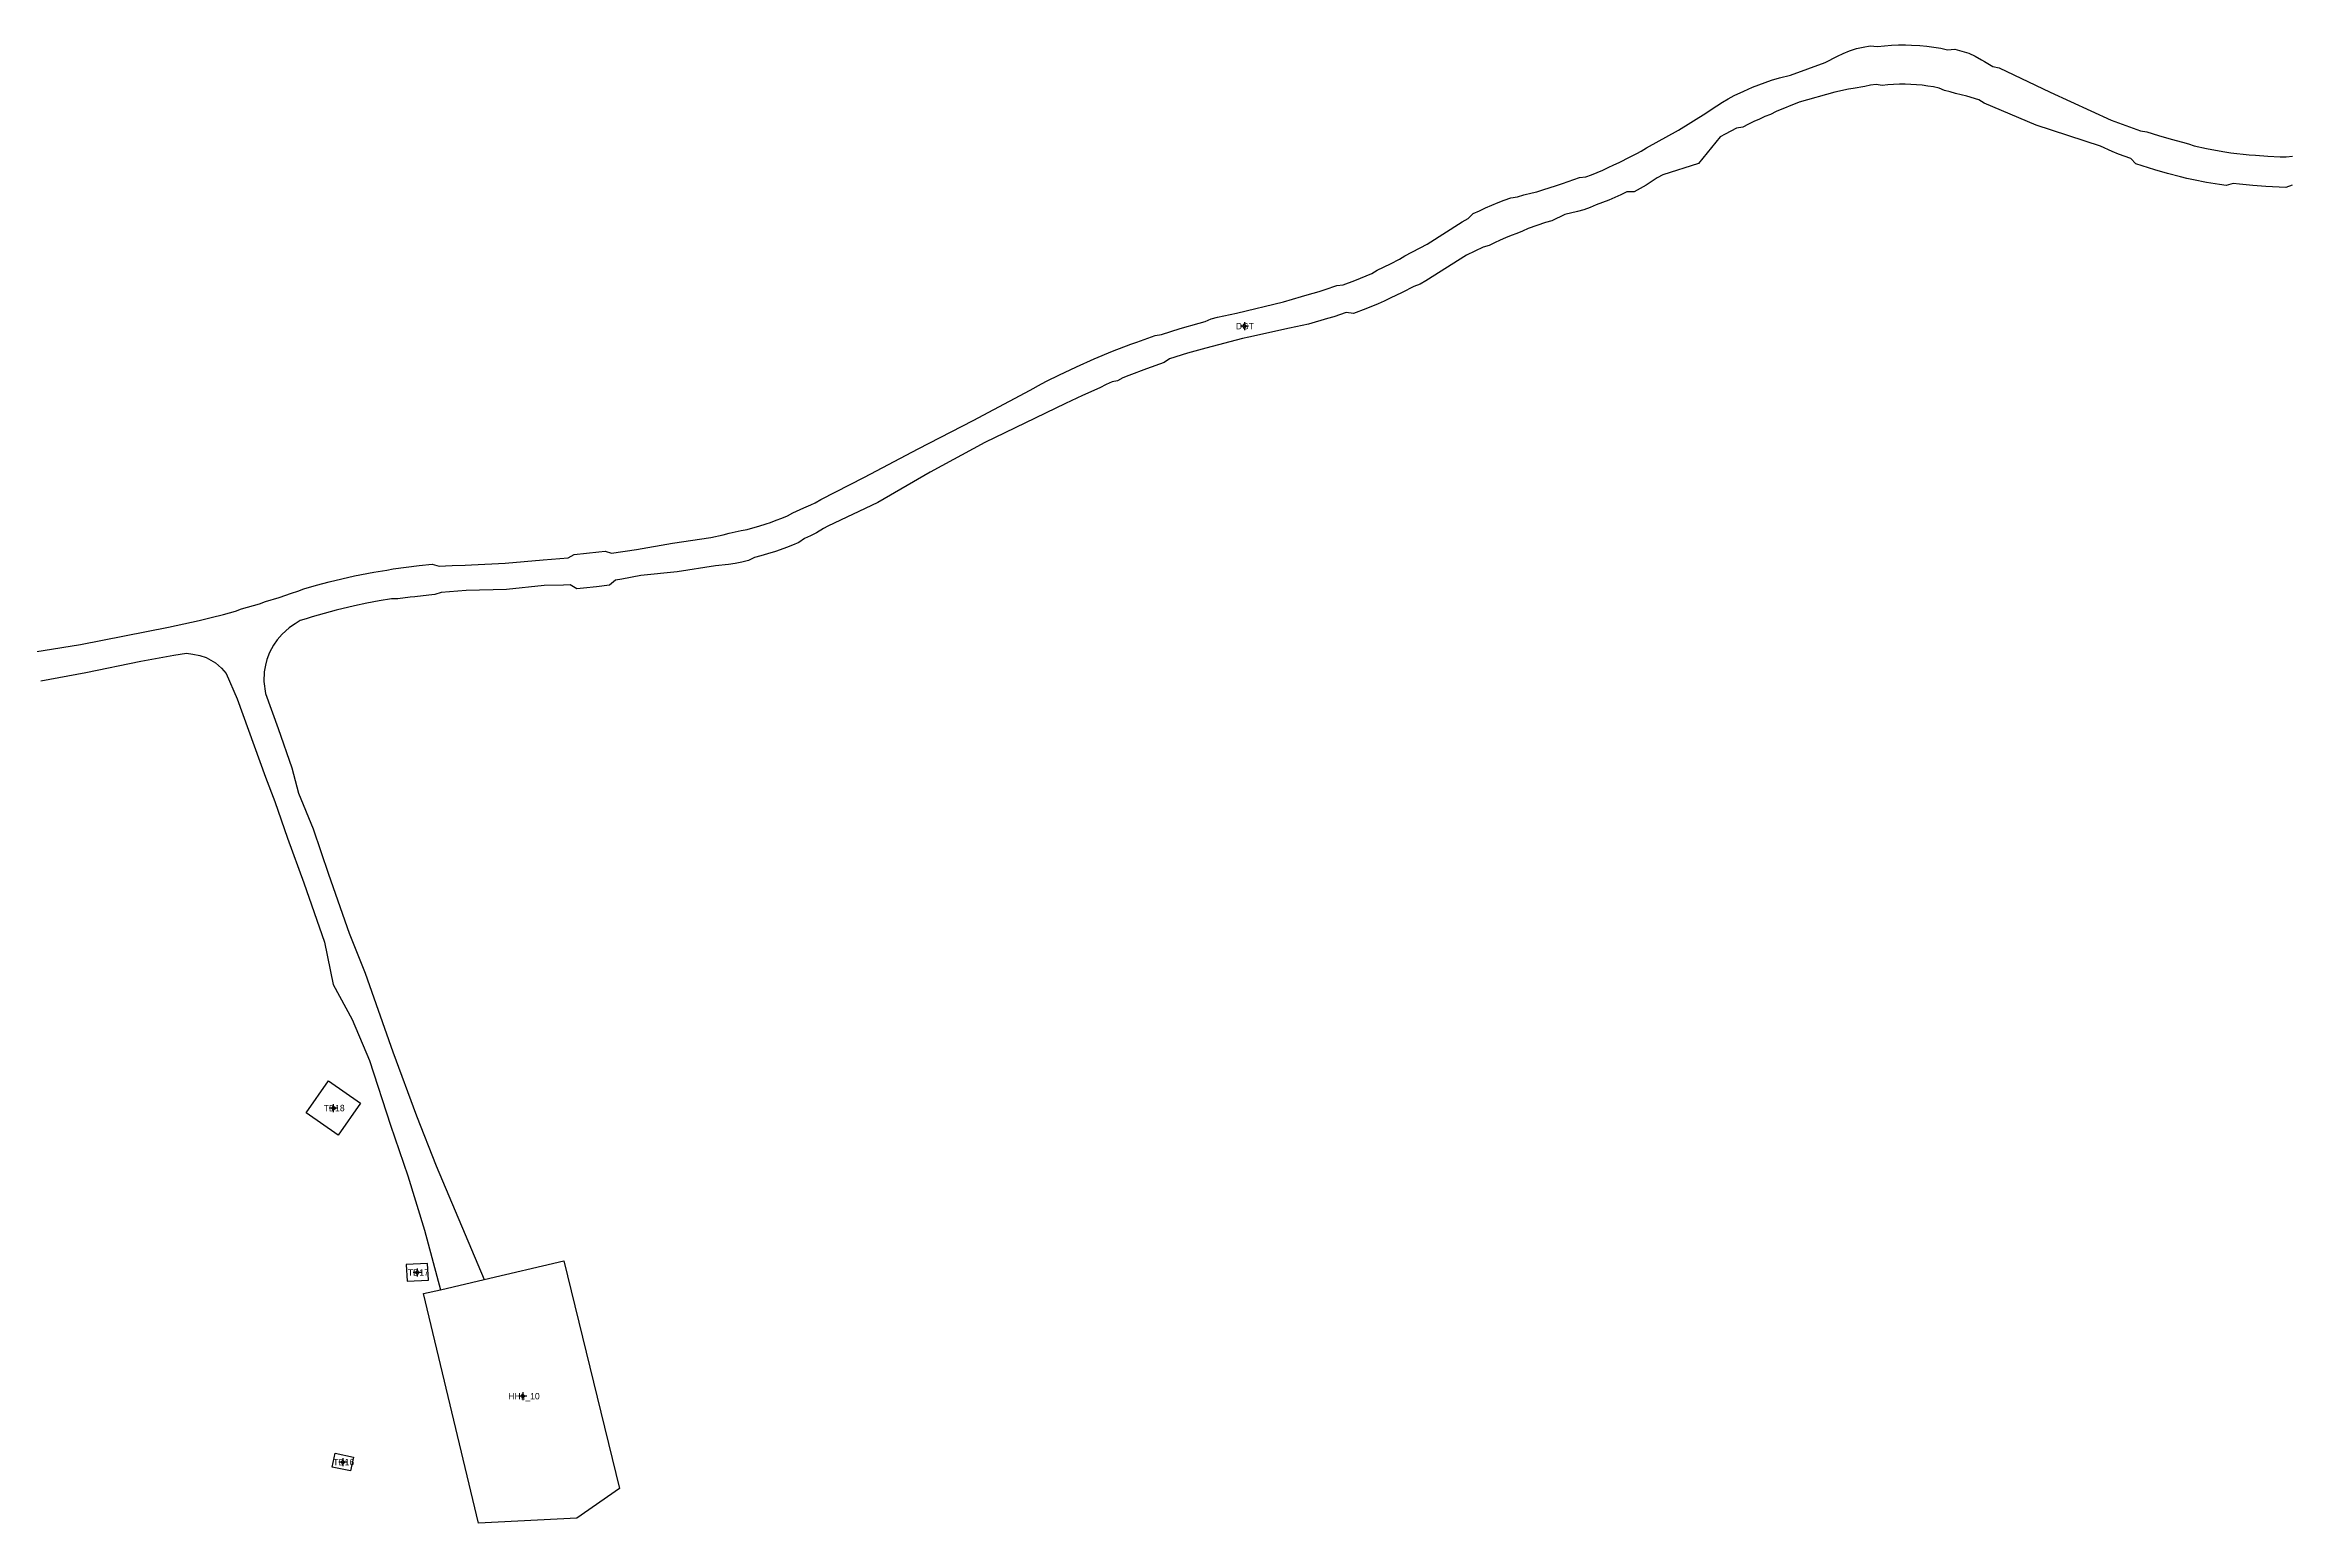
# Model space of a CAD drawing. Extents: x 543554 to 548996, y 1840763 to 1844578.
# Drawn here: x 547592 to 548294, y 1841784 to 1842247 of the extents above; entities that cross this region are included whole.
import ezdxf

# ---------------------------------------------------------------- set-up
doc = ezdxf.new("R2010")
doc.units = 0
for name, color, linetype in [('Level 11', 7, 'Continuous'), ('Level 16', 7, 'Continuous'), ('Level 30', 7, 'Continuous')]:
    doc.layers.add(name, color=color, linetype=linetype)

msp = doc.modelspace()

# ---------------------------------------------------------------- linework, layer by layer
at = {"layer": 'Level 11'}
for p, q in [((547966.45, 1842158.64), (547965.83, 1842158.64)), ((547967.08, 1842159.27), (547966.45, 1842158.64)), ((547966.45, 1842158.64), (547967.08, 1842158.02)), ((547967.08, 1842159.89), (547967.08, 1842159.27)), ((547967.7, 1842158.64), (547967.08, 1842159.27)), ((547967.08, 1842158.02), (547967.7, 1842158.64)), ((547967.08, 1842158.02), (547967.08, 1842157.39)), ((547968.33, 1842158.64), (547967.7, 1842158.64)), ((547681.68, 1841914.12), (547681.05, 1841914.12)), ((547682.3, 1841914.75), (547681.68, 1841914.12)), ((547681.68, 1841914.12), (547682.3, 1841913.5)), ((547682.3, 1841915.37), (547682.3, 1841914.75)), ((547682.93, 1841914.12), (547682.3, 1841914.75)), ((547682.3, 1841913.5), (547682.93, 1841914.12)), ((547682.3, 1841913.5), (547682.3, 1841912.87)), ((547683.55, 1841914.12), (547682.93, 1841914.12)), ((547707.93, 1841862.71), (547707.3, 1841862.71)), ((547708.55, 1841863.34), (547707.93, 1841862.71)), ((547707.93, 1841862.71), (547708.55, 1841862.09)), ((547708.55, 1841863.96), (547708.55, 1841863.34)), ((547709.18, 1841862.71), (547708.55, 1841863.34)), ((547708.55, 1841862.09), (547709.18, 1841862.71)), ((547708.55, 1841862.09), (547708.55, 1841861.46)), ((547709.8, 1841862.71), (547709.18, 1841862.71)), ((547741.5, 1841825.25), (547741.5, 1841824.63)), ((547740.87, 1841824), (547740.25, 1841824)), ((547741.5, 1841824.63), (547740.87, 1841824)), ((547740.87, 1841824), (547741.5, 1841823.38)), ((547742.12, 1841824), (547741.5, 1841824.63)), ((547741.5, 1841823.38), (547742.12, 1841824)), ((547741.5, 1841823.38), (547741.5, 1841822.75)), ((547742.75, 1841824), (547742.12, 1841824)), ((547685.27, 1841804.04), (547684.64, 1841803.41)), ((547685.27, 1841804.66), (547685.27, 1841804.04)), ((547685.89, 1841803.41), (547685.27, 1841804.04)), ((547684.64, 1841803.41), (547684.02, 1841803.41)), ((547684.64, 1841803.41), (547685.27, 1841802.79)), ((547685.27, 1841802.79), (547685.89, 1841803.41)), ((547685.27, 1841802.79), (547685.27, 1841802.16)), ((547686.52, 1841803.41), (547685.89, 1841803.41))]:
    msp.add_line(p, q, dxfattribs=at)
for centre in [(547967.08, 1842158.64), (547682.3, 1841914.12), (547708.55, 1841862.71), (547741.5, 1841824), (547685.27, 1841803.41)]:
    msp.add_circle(centre, 0.15, dxfattribs=at)
at = {"layer": 'Level 30'}
msp.add_line((547715.79, 1841857.32), (547729.46, 1841860.51), dxfattribs=at)
for points in [[(547583.2, 1842055.81), (547603.27, 1842059.05), (547630.76, 1842064.46), (547640.36, 1842066.6), (547644.16, 1842067.51), (547647.95, 1842068.46), (547651.72, 1842069.52), (547653.56, 1842070.18), (547659.22, 1842071.84), (547661.11, 1842072.5), (547665.42, 1842073.75), (547669.24, 1842075.11), (547671.18, 1842075.76), (547673.09, 1842076.51), (547677.03, 1842077.63), (547680.98, 1842078.67), (547684.96, 1842079.63), (547688.96, 1842080.51), (547694.99, 1842081.68), (547699.03, 1842082.36), (547701.04, 1842082.74), (547705.1, 1842083.3), (547709.16, 1842083.78), (547713.24, 1842084.17), (547715.34, 1842083.54), (547717.38, 1842083.69), (547719.41, 1842083.78), (547723.46, 1842083.86), (547725.46, 1842084), (547736.06, 1842084.5), (547747.84, 1842085.59), (547755.69, 1842086.18), (547757.56, 1842087.24), (547761.44, 1842087.6), (547765.3, 1842088.03), (547767.23, 1842088.28), (547769.28, 1842087.68), (547777.11, 1842088.73), (547788.34, 1842090.76), (547800.32, 1842092.53), (547804.16, 1842093.41), (547806.01, 1842093.88), (547807.88, 1842094.28), (547809.73, 1842094.71), (547811.62, 1842095.01), (547813.46, 1842095.52), (547815.29, 1842096.07), (547817.58, 1842096.8), (547818.92, 1842097.27), (547820.71, 1842097.92), (547822.49, 1842098.61), (547824.26, 1842099.33), (547825.93, 1842100.27), (547829.4, 1842101.84), (547831.59, 1842102.8), (547832.96, 1842103.42), (547834.69, 1842104.43), (547848.35, 1842111.44), (547865.06, 1842120.23), (547882.32, 1842129.12), (547900.09, 1842138.57), (547903.62, 1842140.54), (547905.42, 1842141.49), (547909.05, 1842143.32), (547914.58, 1842145.92), (547920.17, 1842148.38), (547925.8, 1842150.75), (547931.54, 1842152.95), (547933.41, 1842153.64), (547939.18, 1842155.65), (547941.2, 1842156.02), (547947.02, 1842157.84), (547952.89, 1842159.52), (547954.85, 1842160.05), (547956.73, 1842160.92), (547958.7, 1842161.42), (547960.69, 1842161.87), (547964.65, 1842162.68), (547979.25, 1842166.27), (547984.9, 1842167.85), (547986.74, 1842168.43), (547990.46, 1842169.51), (547992.35, 1842170.09), (547995.97, 1842171.3), (547997.95, 1842171.52), (548001.58, 1842172.89), (548005.17, 1842174.36), (548006.95, 1842175.13), (548008.61, 1842176.15), (548012.74, 1842178.11), (548015.57, 1842179.55), (548017.19, 1842180.62), (548024.17, 1842184.24), (548035.16, 1842191.29), (548036.99, 1842192.33), (548038.61, 1842193.8), (548040.52, 1842194.72), (548042.44, 1842195.61), (548044.42, 1842196.47), (548046.35, 1842197.26), (548048.32, 1842198.02), (548050.31, 1842198.75), (548052.43, 1842199.08), (548054.46, 1842199.67), (548057.03, 1842200.28), (548058.5, 1842200.61), (548060.4, 1842201.23), (548064.65, 1842202.56), (548066.53, 1842203.21), (548070.08, 1842204.5), (548071.87, 1842205.1), (548073.82, 1842205.27), (548075.59, 1842205.95), (548077.34, 1842206.67), (548079.08, 1842207.41), (548080.8, 1842208.2), (548082.51, 1842209.02), (548084.26, 1842209.77), (548087.62, 1842211.53), (548089.74, 1842212.6), (548091.07, 1842213.3), (548092.74, 1842214.41), (548102.79, 1842219.86), (548111.31, 1842225.25), (548112.98, 1842226.38), (548114.73, 1842227.54), (548116.53, 1842228.62), (548118.31, 1842229.76), (548120.18, 1842230.71), (548123.15, 1842232.12), (548125.92, 1842233.33), (548127.86, 1842234.13), (548129.83, 1842234.86), (548131.83, 1842235.53), (548134.36, 1842236.24), (548137.75, 1842237.13), (548148.62, 1842241.11), (548152.51, 1842243.05), (548154.21, 1842243.85), (548156.26, 1842244.72), (548158.37, 1842245.43), (548160.54, 1842245.88), (548162.72, 1842246.25), (548164.97, 1842246.11), (548167.17, 1842246.33), (548169.36, 1842246.49), (548171.56, 1842246.57), (548173.77, 1842246.57), (548175.59, 1842246.52), (548178.17, 1842246.36), (548180.36, 1842246.15), (548182.54, 1842245.86), (548184.72, 1842245.51), (548186.88, 1842245.07), (548189.19, 1842245.24), (548191.34, 1842244.66), (548193.47, 1842244.01), (548195.47, 1842243.01), (548197.43, 1842241.94), (548198.39, 1842241.38), (548200.99, 1842239.81), (548203, 1842239.45), (548218.91, 1842231.76), (548238.06, 1842223.04), (548247.21, 1842219.69), (548249.16, 1842219.41), (548252.84, 1842218.21), (548256.74, 1842217.06), (548260.28, 1842216.12), (548262.15, 1842215.65), (548263.98, 1842214.97), (548267.77, 1842214.17), (548270.67, 1842213.63), (548273.49, 1842213.16), (548275.4, 1842212.87), (548281.17, 1842212.23), (548283.1, 1842212.05), (548286.96, 1842211.76), (548290.82, 1842211.57), (548292.76, 1842211.52), (548294.7, 1842211.74)], [(548294.62, 1842202.71), (548292.56, 1842202.03), (548290.5, 1842202.08), (548286.38, 1842202.28), (548282.27, 1842202.59), (548278.16, 1842203.01), (548276.12, 1842203.26), (548273.94, 1842202.56), (548271.88, 1842202.87), (548267.79, 1842203.56), (548263.72, 1842204.37), (548261.69, 1842204.81), (548259.69, 1842205.36), (548255.67, 1842206.38), (548251.68, 1842207.5), (548249.7, 1842208.11), (548245.75, 1842209.39), (548244.12, 1842211), (548240.26, 1842212.43), (548238.36, 1842213.23), (548234.66, 1842214.94), (548214.59, 1842221.46), (548198.35, 1842228.35), (548196.62, 1842229.4), (548192.87, 1842230.53), (548191.12, 1842230.98), (548189.36, 1842231.37), (548187.66, 1842231.89), (548185.94, 1842232.36), (548184.27, 1842233.07), (548182.51, 1842233.42), (548180.74, 1842233.71), (548178.96, 1842233.94), (548177.18, 1842234.12), (548175.39, 1842234.23), (548173.6, 1842234.29), (548171.8, 1842234.28), (548170.01, 1842234.22), (548168.22, 1842234.09), (548166.44, 1842233.91), (548164.57, 1842234.24), (548162.79, 1842233.94), (548161.01, 1842233.57), (548157.41, 1842232.98), (548155.88, 1842232.69), (548151.65, 1842231.77), (548140.51, 1842228.62), (548133.26, 1842225.74), (548131.56, 1842224.86), (548129.8, 1842224.14), (548128.05, 1842223.38), (548126.32, 1842222.59), (548124.61, 1842221.76), (548122.91, 1842220.9), (548120.94, 1842220.54), (548117.31, 1842218.69), (548115.75, 1842217.87), (548109.05, 1842209.45), (548097.82, 1842205.97), (548096.06, 1842205.01), (548094.82, 1842204.17), (548092.63, 1842202.72), (548090.82, 1842201.65), (548088.96, 1842200.67), (548086.63, 1842200.64), (548084.76, 1842199.74), (548082.86, 1842198.88), (548080.95, 1842198.05), (548079.02, 1842197.27), (548077.08, 1842196.52), (548075.16, 1842195.7), (548073.19, 1842195.03), (548071.18, 1842194.47), (548067.19, 1842193.56), (548063.13, 1842191.54), (548061.19, 1842191.08), (548055.73, 1842189.15), (548054.02, 1842188.28), (548052.24, 1842187.63), (548050.47, 1842186.95), (548048.74, 1842186.24), (548046.98, 1842185.47), (548045.25, 1842184.68), (548043.54, 1842183.85), (548041.67, 1842183.34), (548036.47, 1842180.78), (548023.76, 1842172.81), (548021.97, 1842171.77), (548020.04, 1842171), (548016.35, 1842169.13), (548012.62, 1842167.37), (548010.77, 1842166.45), (548008.87, 1842165.63), (548005.07, 1842164.08), (548001.18, 1842162.61), (547998.9, 1842162.89), (547995, 1842161.59), (547993.04, 1842160.98), (547987.13, 1842159.25), (547985.13, 1842158.79), (547981.14, 1842158.03), (547968.42, 1842155.19), (547966.46, 1842154.78), (547955, 1842151.79), (547949.32, 1842150.16), (547943.68, 1842148.4), (547942, 1842147.21), (547936.44, 1842145.27), (547930.92, 1842143.2), (547929.09, 1842142.48), (547927.37, 1842141.49), (547925.73, 1842141.21), (547923.82, 1842140.35), (547921.89, 1842139.35), (547916.51, 1842136.93), (547912.97, 1842135.24), (547911.15, 1842134.48), (547885.96, 1842122.22), (547868.9, 1842112.95), (547852.55, 1842103.46), (547836.83, 1842096.08), (547835.54, 1842095.3), (547833.29, 1842093.99), (547831.44, 1842093.04), (547829.55, 1842092.17), (547827.79, 1842090.97), (547825.86, 1842090.17), (547823.91, 1842089.42), (547821.95, 1842088.7), (547820.48, 1842088.2), (547817.98, 1842087.39), (547815.97, 1842086.79), (547813.96, 1842086.23), (547812.03, 1842085.33), (547809.98, 1842084.85), (547807.93, 1842084.42), (547805.85, 1842084.13), (547801.8, 1842083.68), (547789.82, 1842081.83), (547778.46, 1842080.64), (547772.52, 1842079.49), (547770.5, 1842079.17), (547768.65, 1842077.61), (547764.58, 1842077.11), (547760.5, 1842076.69), (547758.45, 1842076.51), (547756.3, 1842077.76), (547754.27, 1842077.62), (547748.2, 1842077.49), (547736.42, 1842076.25), (547723.82, 1842075.93), (547715.97, 1842075.34), (547714.07, 1842074.67), (547712.12, 1842074.49), (547707.77, 1842074.02), (547706.3, 1842073.84), (547702.44, 1842073.31), (547700.45, 1842073.36), (547696.59, 1842072.71), (547692.75, 1842071.98), (547688.92, 1842071.18), (547683.22, 1842069.81), (547679.44, 1842068.81), (547675.67, 1842067.74), (547673.82, 1842067.11), (547671.94, 1842066.57), (547670.38, 1842065.49), (547669.88, 1842065.19), (547668.51, 1842064.24), (547666.27, 1842062.26), (547664.74, 1842060.5), (547663.6, 1842058.87), (547662.35, 1842056.53), (547661.53, 1842054.39), (547661.05, 1842052.61), (547660.84, 1842051.54), (547660.7, 1842050.55), (547660.59, 1842047.55), (547661.09, 1842043.79), (547665.1, 1842032.76), (547669.3, 1842020.52), (547671.38, 1842012.62), (547675.96, 1842001.42), (547680.81, 1841987.29), (547687.3, 1841968.81), (547692.23, 1841956.33), (547696.29, 1841944.69), (547700.93, 1841931.68), (547708.3, 1841911.72), (547714.4, 1841896.07), (547729.46, 1841860.51)], [(547590.9, 1842047.76), (547604.94, 1842050.36), (547622.09, 1842053.89), (547632.43, 1842055.69), (547636.41, 1842056.34), (547638.35, 1842056.07), (547640.54, 1842055.65), (547642.53, 1842054.97), (547645.47, 1842053.3), (547647.33, 1842051.7), (547648.77, 1842050.01), (547652.29, 1842042.07), (547661.15, 1842017.58), (547663.99, 1842009.96), (547667.94, 1841998.52), (547673.05, 1841984.5), (547679.56, 1841966.02), (547682.23, 1841952.73), (547688.16, 1841941.77), (547693.57, 1841929.03), (547700.2, 1841908.81), (547705.58, 1841892.89), (547710.78, 1841875.88), (547715.79, 1841857.32)], [(547690.8, 1841915.64), (547683.82, 1841905.63), (547673.81, 1841912.61), (547680.79, 1841922.61), (547690.8, 1841915.64)], [(547712.03, 1841860.28), (547711.77, 1841865.47), (547705.08, 1841865.15), (547705.33, 1841859.95), (547712.03, 1841860.28)], [(547729.46, 1841860.51), (547754.37, 1841866.33), (547771.71, 1841795.1), (547758.43, 1841785.86), (547727.67, 1841784.33), (547710.52, 1841856.09), (547715.79, 1841857.32)], [(547688.56, 1841804.97), (547687.66, 1841800.67), (547681.98, 1841801.86), (547682.88, 1841806.16), (547688.56, 1841804.97)]]:
    msp.add_lwpolyline(points, dxfattribs=at)

# ---------------------------------------------------------------- texts
at = {"layer": 'Level 16'}
for s, p in [('DGT', (547964.43, 1842157.64)), ('TD18', (547679.3, 1841913.12)), ('TD17', (547705.61, 1841861.71)), ('HH1_10', (547736.99, 1841823)), ('TD16', (547682.28, 1841802.41))]:
    msp.add_text(s, height=2, dxfattribs=at).set_placement(p)

doc.saveas('drawing.dxf')
